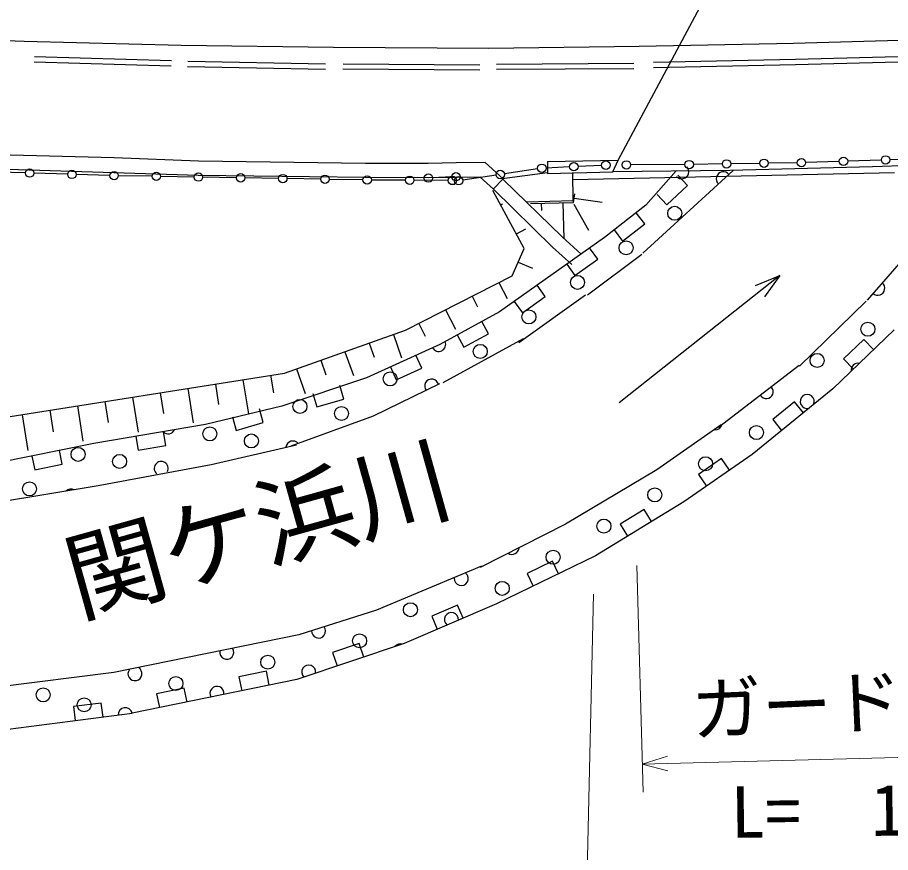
# Model space of a CAD drawing. Units: millimetres, scale not verified. Extents: x 40000 to 680000, y 20000 to 380000.
# Drawn here: x 341135 to 372204, y 236573 to 266271 of the extents above; entities that cross this region are included whole.
import ezdxf
from ezdxf.enums import TextEntityAlignment as Align

# ---------------------------------------------------------------- set-up
doc = ezdxf.new("R2010")
doc.units = ezdxf.units.MM
doc.header["$LTSCALE"] = 1000
for name, color, linetype, lineweight in [('M-BGD', 7, 'Continuous', 25), ('M-STR-HTXT', 7, 'Continuous', 13), ('M-STR-STR1', 1, 'Continuous', 25)]:
    doc.layers.add(name, color=color, linetype=linetype, lineweight=lineweight)
doc.styles.add('ＭＳ ゴシック', font='')
doc.styles.get('ＭＳ ゴシック').set_extended_font_data('MS Gothic')

msp = doc.modelspace()

# ---------------------------------------------------------------- linework, layer by layer
at = {"layer": 'M-BGD'}
for p, q in [((335922, 265643), (341375, 265433)), ((341375, 265433), (346956, 265286)), ((363259, 265245), (368751, 265363)), ((368751, 265363), (374595, 265514)), ((346956, 265286), (352381, 265216)), ((352381, 265216), (357913, 265175)), ((357913, 265175), (363259, 265245)), ((341739, 264880), (346614, 264735)), ((347195, 264719), (352097, 264623)), ((363767, 264682), (368821, 264783)), ((368821, 264783), (374690, 264947)), ((374697, 264747), (368826, 264584)), ((346608, 264535), (341734, 264680)), ((352093, 264423), (347191, 264519)), ((357593, 264392), (352719, 264428)), ((352720, 264628), (357595, 264592)), ((358182, 264615), (363072, 264646)), ((363073, 264446), (358183, 264415)), ((368826, 264584), (363771, 264483)), ((344575, 261274), (338532, 261430)), ((347580, 261156), (344575, 261274)), ((353515, 261080), (347580, 261156)), ((355748, 261072), (353515, 261080)), ((356747, 261104), (355748, 261072)), ((357779, 261119), (356747, 261104)), ((357779, 261119), (358420, 260535)), ((359999, 261143), (362509, 261197)), ((359999, 261143), (360000, 260717)), ((361923, 261012), (361084, 260971)), ((364888, 261040), (362954, 261028)), ((366220, 261061), (365188, 261044)), ((367552, 261083), (366520, 261066)), ((368883, 261105), (367852, 261088)), ((370380, 261151), (369183, 261112)), ((371876, 261199), (370680, 261160)), ((375600, 261071), (371377, 256215)), ((373373, 261247), (372176, 261209)), ((347569, 260656), (338514, 260931)), ((341420, 260742), (340217, 260778)), ((342922, 260696), (341720, 260732)), ((344425, 260650), (343222, 260687)), ((360000, 260749), (358389, 260536)), ((359647, 260887), (358464, 260709)), ((360784, 260957), (359945, 260917)), ((360000, 260717), (362319, 260776)), ((360886, 260758), (360900, 259744)), ((372344, 260740), (360898, 260500)), ((366599, 260826), (363393, 257883)), ((364579, 260813), (363499, 259595)), ((345926, 260622), (344725, 260643)), ((347426, 260597), (346225, 260617)), ((353511, 260580), (347569, 260656)), ((348927, 260571), (347726, 260592)), ((350428, 260545), (349227, 260566)), ((351929, 260520), (350728, 260540)), ((353430, 260494), (352229, 260514)), ((355750, 260572), (353511, 260580)), ((354947, 260484), (353730, 260490)), ((356465, 260475), (355247, 260482)), ((357600, 260594), (355750, 260572)), ((356590, 260598), (355909, 260564)), ((358167, 260664), (356984, 260486)), ((358078, 260169), (357600, 260594)), ((358408, 260518), (358073, 260174)), ((358389, 260536), (358420, 260535)), ((358417, 260510), (360525, 258465)), ((364975, 260296), (364633, 260660)), ((359169, 258058), (358054, 260121)), ((360181, 258102), (358078, 260169)), ((364246, 259611), (364975, 260296)), ((360900, 259744), (359264, 259697)), ((360922, 259693), (360967, 259999)), ((360944, 259846), (361946, 259699)), ((363904, 259975), (364246, 259611)), ((358332, 259605), (358401, 259642)), ((359387, 259651), (360922, 259693)), ((359771, 259661), (359778, 259407)), ((360538, 259683), (360574, 258410)), ((360940, 259636), (361456, 258704)), ((363499, 259595), (362023, 258451)), ((363462, 258934), (363156, 259329)), ((362672, 258321), (363462, 258934)), ((358890, 258574), (359231, 258758)), ((362366, 258717), (362672, 258321)), ((362023, 258451), (358289, 255799)), ((360525, 258465), (361198, 257852)), ((358743, 257085), (359169, 258058)), ((360862, 257482), (360181, 258102)), ((361787, 257670), (361497, 258078)), ((358956, 257572), (359459, 257351)), ((360972, 257091), (361787, 257670)), ((363351, 257843), (361425, 256394)), ((360682, 257499), (360972, 257091)), ((354943, 255146), (358743, 257085)), ((368266, 257093), (362551, 252568)), ((367400, 256737), (368266, 257093)), ((368266, 257093), (367720, 256333)), ((358268, 256843), (358558, 256275)), ((359920, 256344), (359630, 256752)), ((357318, 256358), (357510, 255982)), ((361344, 256396), (358981, 254696)), ((359104, 255765), (359920, 256344)), ((358815, 256173), (359104, 255765)), ((371336, 256176), (368962, 253868)), ((358289, 255799), (356161, 254639)), ((356368, 255873), (356718, 255187)), ((355418, 255388), (355647, 254941)), ((357903, 255019), (357664, 255459)), ((350633, 253623), (354943, 255146)), ((372335, 255166), (370149, 253065)), ((354512, 254994), (354805, 254165)), ((359134, 254843), (356277, 253283)), ((356786, 254980), (357025, 254541)), ((357025, 254541), (357903, 255019)), ((371256, 254822), (370535, 254129)), ((371603, 254462), (371256, 254822)), ((356161, 254639), (353562, 253458)), ((353650, 254689), (353828, 254185)), ((352788, 254384), (353089, 253533)), ((355524, 253800), (355317, 254256)), ((351926, 254080), (352109, 253562)), ((354406, 253842), (354613, 253386)), ((368948, 253891), (366078, 251684)), ((370535, 254129), (370882, 253769)), ((335901, 251289), (350633, 253623)), ((350142, 253545), (350241, 252922)), ((351064, 253775), (351373, 252900)), ((354613, 253386), (355524, 253800)), ((348178, 253234), (348294, 252503)), ((349160, 253389), (349352, 252180)), ((353562, 253458), (350541, 252452)), ((356155, 253245), (353792, 252088)), ((346214, 252923), (346331, 252182)), ((347196, 253078), (347390, 251852)), ((352749, 252700), (352609, 253181)), ((370149, 253065), (367278, 250734)), ((344249, 252611), (344368, 251861)), ((345231, 252767), (345428, 251524)), ((351649, 252901), (351789, 252421)), ((351789, 252421), (352749, 252700)), ((368787, 252603), (368010, 251973)), ((369102, 252215), (368787, 252603)), ((342285, 252300), (342406, 251540)), ((343267, 252456), (343467, 251197)), ((350541, 252452), (347829, 251790)), ((349882, 251867), (349743, 252347)), ((341303, 252145), (341505, 250869)), ((348783, 252068), (348922, 251587)), ((353792, 252088), (350866, 251024)), ((368010, 251973), (368325, 251585)), ((347829, 251790), (343851, 251120)), ((348922, 251587), (349882, 251867)), ((366180, 251782), (363891, 250179)), ((345347, 251372), (345430, 250879)), ((346416, 251045), (346333, 251538)), ((343851, 251120), (340434, 250428)), ((345430, 250879), (346416, 251045)), ((351069, 251060), (348030, 250361)), ((342732, 250383), (342633, 250873)), ((367278, 250734), (364844, 249043)), ((341652, 250675), (341752, 250185)), ((366186, 250585), (365365, 250014)), ((366472, 250174), (366186, 250585)), ((341752, 250185), (342732, 250383)), ((348030, 250361), (344012, 249613)), ((363891, 250179), (360642, 248247)), ((365365, 250014), (365650, 249604)), ((344012, 249613), (317046, 245193)), ((364844, 249043), (361705, 247120)), ((363440, 248769), (362587, 248247)), ((363701, 248343), (363440, 248769)), ((360642, 248247), (357603, 246711)), ((362587, 248247), (362848, 247820)), ((361705, 247120), (358177, 245417)), ((357654, 246760), (353914, 245189)), ((360174, 246936), (359273, 246501)), ((360391, 246486), (360174, 246936)), ((359273, 246501), (359491, 246051)), ((353914, 245189), (351144, 244319)), ((358177, 245417), (354892, 244007)), ((356797, 245369), (355878, 244974)), ((356994, 244909), (356797, 245369)), ((355878, 244974), (356075, 244515)), ((351144, 244319), (344570, 242971)), ((354892, 244007), (351072, 242729)), ((353298, 244001), (352349, 243684)), ((353456, 243526), (353298, 244001)), ((352349, 243684), (352508, 243209)), ((344570, 242971), (317521, 239605)), ((349996, 243018), (349017, 242817)), ((350097, 242529), (349996, 243018)), ((351072, 242729), (345215, 241524)), ((349017, 242817), (349118, 242327)), ((347068, 242416), (346089, 242214)), ((347169, 241926), (347068, 242416)), ((346089, 242214), (346190, 241725)), ((344120, 241888), (343128, 241761)), ((343128, 241761), (343192, 241265)), ((344184, 241392), (344120, 241888)), ((317724, 238000), (345215, 241524))]:
    msp.add_line(p, q, dxfattribs=at)
for centre, radius in [((370530, 261156), 149), ((372026, 261204), 149), ((359795, 260909), 149), ((360934, 260964), 149), ((362073, 261019), 149), ((362804, 261027), 149), ((365038, 261041), 149), ((366370, 261063), 149), ((367702, 261085), 149), ((369033, 261107), 149), ((341570, 260737), 149), ((343072, 260691), 149), ((344575, 260645), 149), ((346076, 260620), 149), ((347576, 260594), 149), ((349077, 260568), 149), ((350578, 260543), 149), ((355759, 260557), 149), ((356740, 260606), 149), ((358316, 260687), 149), ((352079, 260517), 149), ((353580, 260491), 149), ((355097, 260483), 149), ((356615, 260474), 149), ((356836, 260464), 149), ((364523, 259307), 249), ((362794, 258079), 249), ((361064, 256850), 249), ((359335, 255622), 249), ((371399, 255182), 249), ((357605, 254394), 249), ((369590, 254074), 249), ((354397, 253416), 249), ((351188, 252438), 249), ((352667, 252188), 249), ((347980, 251461), 249), ((367431, 251508), 249), ((349459, 251210), 249), ((343292, 250734), 249), ((344771, 250483), 249), ((365622, 250399), 249), ((341563, 249505), 249), ((363813, 249291), 249), ((362004, 248183), 249), ((360195, 247075), 249), ((358386, 245967), 249), ((355119, 245209), 249), ((353310, 244101), 249), ((350043, 243343), 249), ((346775, 242585), 249), ((342050, 242178), 249), ((343508, 241827), 249)]:
    msp.add_circle(centre, radius, dxfattribs=at)
for centre, start, end in [((364774, 260786), 222.0154, 44.4216), ((366253, 260535), 37.9516, 227.144), ((371749, 256641), 228.7097, 49.263), ((356126, 254644), 208.7954, 23.77), ((371048, 253724), 80.3654, 187.3669), ((355876, 253165), 9.8142, 221.5386), ((367781, 252966), 213.8103, 39.9378), ((369240, 252616), 334.566, 283.5573), ((365972, 251858), 261.8736, 348.6016), ((346501, 251711), 224.6022, 334.5235), ((350937, 250959), 40.0044, 173.4257), ((346250, 250232), 332.9769, 230.2897), ((343042, 249255), 61.5066, 137.1118), ((358737, 247425), 237.1876, 356.4312), ((356928, 246317), 176.9521, 47.8875), ((356578, 244859), 354.9341, 231.5327), ((351852, 244451), 177.2635, 37.6362), ((354769, 243750), 73.554, 143.4215), ((348584, 243693), 168.2381, 34.9307), ((345317, 242935), 143.5946, 59.5742), ((351501, 242993), 351.3508, 225.6248), ((348234, 242235), 350.9962, 212.2614), ((344967, 241477), 10.781, 183.8281)]:
    msp.add_arc(centre, 249, start, end, dxfattribs=at)
at = {"layer": 'M-STR-HTXT'}
for p, q in [((363182, 246778), (363396, 238715)), ((361292, 231156), (361639, 245762)), ((363370, 239715), (379812, 240151)), ((363370, 239715), (364262, 239995)), ((364276, 239480), (363370, 239715))]:
    msp.add_line(p, q, dxfattribs=at)
at = {"layer": 'M-STR-STR1'}
for p, q in [((362509, 261197), (368701, 272773)), ((362319, 260776), (362509, 261197)), ((376527, 261124), (371561, 260957)), ((366487, 260831), (362319, 260776)), ((371561, 260957), (366487, 260831))]:
    msp.add_line(p, q, dxfattribs=at)

# ---------------------------------------------------------------- texts
at = {"layer": 'M-BGD', "style": 'ＭＳ ゴシック'}
msp.add_text('関ケ浜川', height=2566, rotation=15.6, dxfattribs=at).set_placement((343501, 244234), align=Align.BOTTOM_LEFT)
at = {"layer": 'M-STR-HTXT', "style": 'ＭＳ ゴシック'}
for s, rotation, p in [('ガードパイプ', 2.5, (365184, 240188)), ('L=\u300016.4', 0.8, (366527, 236542))]:
    msp.add_text(s, height=1833, rotation=rotation, dxfattribs=at).set_placement(p, align=Align.BOTTOM_LEFT)

doc.saveas('drawing.dxf')
